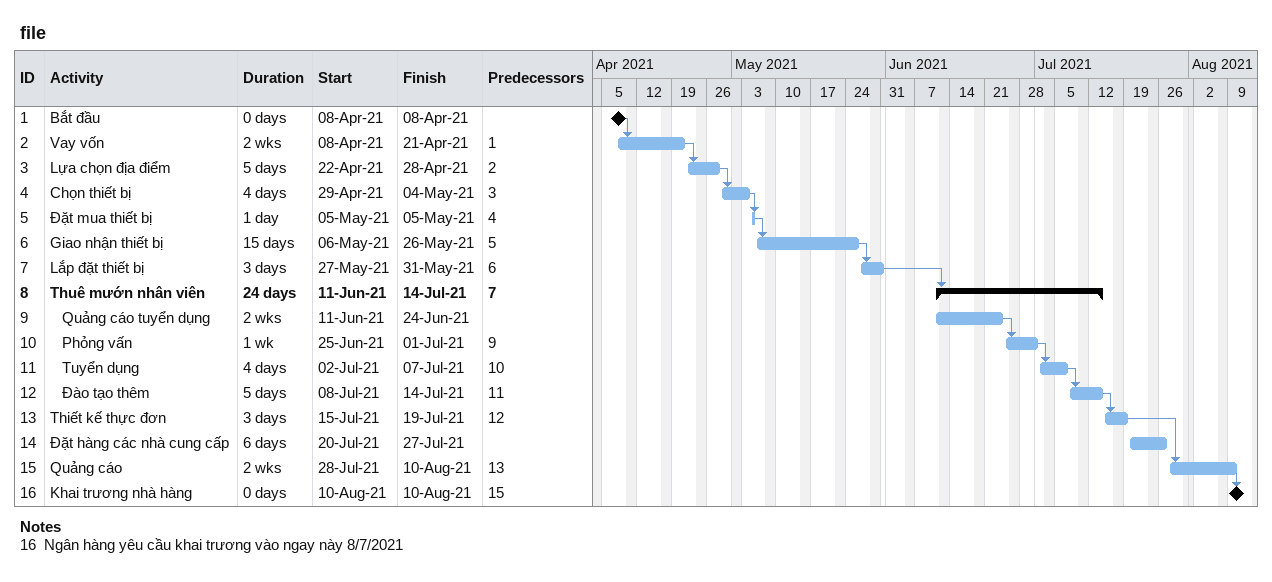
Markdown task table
file

| ID | Level | Task | Duration | Start | Finish | Predecessors |
|---|---|---|---|---|---|---|
| 1 | 1 | Bắt đầu | 0d | 2021-04-08 | 2021-04-08 |  |
| 2 | 1 | Vay vốn | 2w | 2021-04-08 | 2021-04-21 | 1 |
| 3 | 1 | Lựa chọn địa điểm | 5d | 2021-04-22 | 2021-04-28 | 2 |
| 4 | 1 | Chọn thiết bị | 4d | 2021-04-29 | 2021-05-04 | 3 |
| 5 | 1 | Đặt mua thiết bị | 1d | 2021-05-05 | 2021-05-05 | 4 |
| 6 | 1 | Giao nhận thiết bị | 15d | 2021-05-06 | 2021-05-26 | 5 |
| 7 | 1 | Lắp đặt thiết bị | 3d | 2021-05-27 | 2021-05-31 | 6 |
| 8 | 1 | **Thuê mướn nhân viên** | 24d | 2021-06-11 | 2021-07-14 | 7 |
| 9 | 2 | Quảng cáo tuyển dụng | 2w | 2021-06-11 | 2021-06-24 |  |
| 10 | 2 | Phỏng vấn | 1w | 2021-06-25 | 2021-07-01 | 9 |
| 11 | 2 | Tuyển dụng | 4d | 2021-07-02 | 2021-07-07 | 10 |
| 12 | 2 | Đào tạo thêm | 5d | 2021-07-08 | 2021-07-14 | 11 |
| 13 | 1 | Thiết kế thực đơn | 3d | 2021-07-15 | 2021-07-19 | 12 |
| 14 | 1 | Đặt hàng các nhà cung cấp | 6d | 2021-07-20 | 2021-07-27 |  |
| 15 | 1 | Quảng cáo | 2w | 2021-07-28 | 2021-08-10 | 13 |
| 16 | 1 | Khai trương nhà hàng | 0d | 2021-08-10 | 2021-08-10 | 15 |

Notes
- 16: Ngân hàng yêu cầu khai trương vào ngay này 8/7/2021
